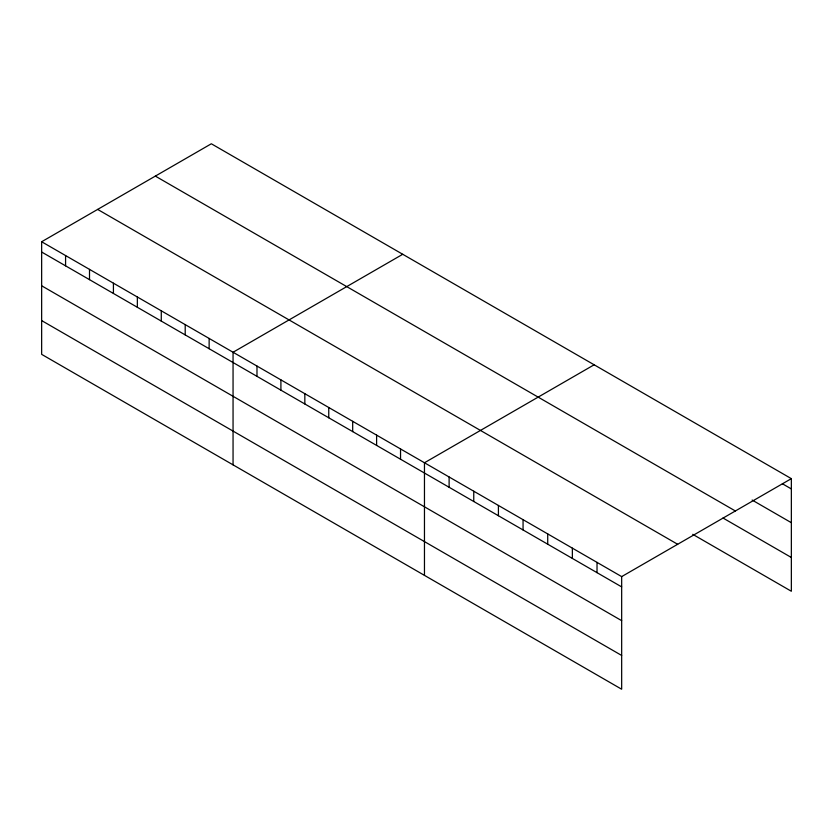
<?xml version="1.0" encoding="UTF-8"?>
<svg xmlns="http://www.w3.org/2000/svg" width="833" height="833" viewBox="0 0 833 833"><rect width="100%" height="100%" fill="white"/><g stroke="black" fill="none" stroke-linecap="round" stroke-linejoin="round"><path stroke-width="1.25" d="M621.668 620.658L621.668 576.613L41.65 241.747L41.65 354.348L621.668 689.224L621.668 620.658L41.65 285.792M692.744 534.328L791.35 591.253L791.35 478.652L211.332 143.776L41.65 241.747M402.735 254.284L233.053 352.255L233.053 464.856M594.148 364.792L424.466 462.763L424.466 575.364M621.668 576.613L791.35 478.652M782.385 483.754L791.35 488.929M752.137 500.05L791.35 522.697M155.334 176.107L735.352 510.973M723.002 518.022L791.35 557.485M97.648 209.416L677.666 544.282M41.65 252.024L621.668 586.89M41.65 320.58L621.668 655.456M597.022 562.379L597.022 572.656M572.365 548.145L572.365 558.422M547.718 533.922L547.718 544.199M523.062 519.688L523.062 529.965M498.415 505.454L498.415 515.731M473.758 491.22L473.758 501.497M449.112 476.986L449.112 487.263M400.538 448.945L400.538 459.222M376.61 435.128L376.61 445.405M352.682 421.321L352.682 431.598M328.754 407.504L328.754 417.781M304.836 393.697L304.836 403.963M280.908 379.879L280.908 390.156M256.981 366.062L256.981 376.339M209.135 338.437L209.135 348.715M185.207 324.62L185.207 334.897M161.279 310.813L161.279 321.09M137.351 296.996L137.351 307.273M113.423 283.189L113.423 293.466M89.506 269.371L89.506 279.649M65.578 255.554L65.578 265.831"/></g></svg>
